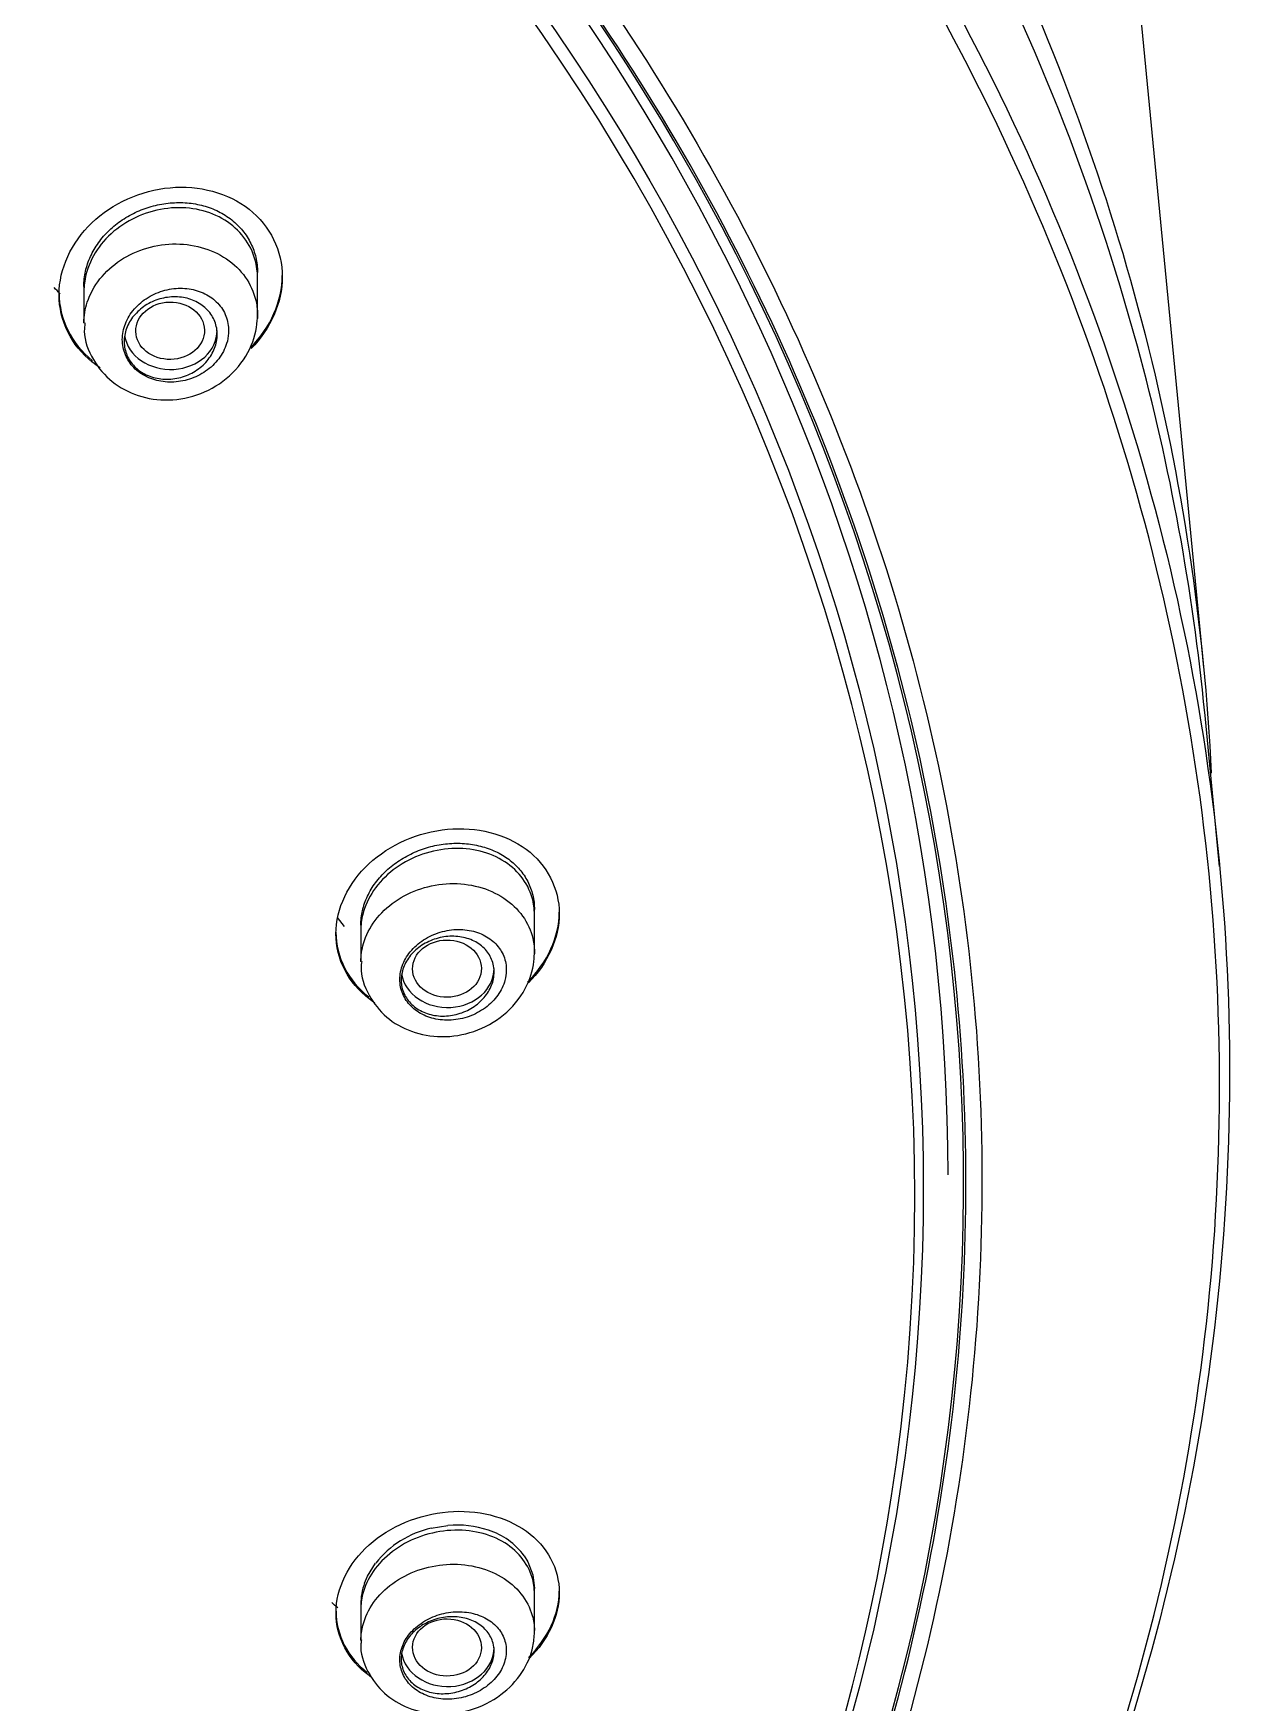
# Model space of a CAD drawing. Header units: millimetres. Extents: x -60 to 7633, y -2614 to 2146.
# Drawn here: x 3046.94 to 3066.31, y 1017.37 to 1044.3 of the extents above; entities that cross this region are included whole.
import ezdxf

# ---------------------------------------------------------------- set-up
doc = ezdxf.new("R2010")
doc.units = ezdxf.units.MM
doc.layers.get('0').update_dxf_attribs({"color": 250})

msp = doc.modelspace()

# ---------------------------------------------------------------- linework, layer by layer
at = {"linetype": 'Continuous'}
for p, q in [((3065.817, 1034.069), (3064.284, 1049.942)), ((3050.555, 1039.754), (3050.555, 1040.462)), ((3047.755, 1040.219), (3047.755, 1039.623)), ((3066.072, 1030.857), (3065.831, 1033.351)), ((3055.021, 1029.472), (3055.021, 1030.171)), ((3051.84, 1030.034), (3051.953, 1029.893)), ((3052.221, 1029.914), (3052.221, 1029.324)), ((3053.355, 1020.187), (3053.626, 1020.232)), ((3052.33, 1019.415), (3052.46, 1019.625)), ((3054.854, 1019.741), (3054.914, 1019.644)), ((3054.914, 1019.644), (3054.994, 1019.437)), ((3052.283, 1019.303), (3052.33, 1019.415)), ((3054.994, 1019.437), (3055.022, 1019.213)), ((3055.022, 1018.52), (3055.022, 1019.218)), ((3052.222, 1018.962), (3052.222, 1018.372))]:
    msp.add_line(p, q, dxfattribs=at)
for centre, radius, start, end in [((3053.716, 1018.62), 1.608, 102.9614, 141.3126), ((3053.772, 1018.638), 1.6, 71.4097, 95.2311), ((3053.929, 1019.063), 1.148, 36.2021, 72.0629), ((3053.195, 1018.965), 0.974, 159.6467, 180.1714)]:
    msp.add_arc(centre, radius, start, end, dxfattribs=at)
for centre, major_axis, start_param, end_param in [((3016.592, 1025.749), (-45.35, 0), 3.571695, 5.880205), ((3016.592, 1025.541), (-44.564, 0), 3.011959, 4.839189), ((3016.592, 1025.886), (-45.1, 0), 3.141593, 4.596825), ((3016.592, 1025.749), (-45.35, 0), 1.980202, 3.571695), ((3049.155, 1039.505), (-0.75, 0), 0.137927, 3.141593), ((3053.621, 1029.214), (-0.75, 0), 0.140315, 3.141593), ((3016.592, 1025.541), (-44.564, 0), 0.079176, 3.011959), ((3053.621, 1018.262), (-0.75, 0), 0.140319, 3.141593)]:
    msp.add_ellipse(centre, major_axis=major_axis, ratio=0.838671, start_param=start_param, end_param=end_param, dxfattribs=at)
for centre, major_axis, ratio in [((3016.592, 1025.663), (44.7, 0), 0.838671), ((3049.146, 1039.5), (-0.554, -0.012), 0.834677), ((3053.611, 1029.212), (-0.555, -0.005), 0.831436), ((3053.611, 1018.263), (-0.555, 0.005), 0.831436)]:
    msp.add_ellipse(centre, major_axis=major_axis, ratio=ratio, dxfattribs=at)
for points, knots in [([(3065.832, 1033.336), (3065.639, 1035.32), (3065.276, 1037.303), (3064.037, 1041.845), (3063.046, 1044.349), (3060.497, 1049.18), (3058.919, 1051.528), (3055.31, 1055.87), (3053.277, 1057.882), (3048.739, 1061.576), (3046.231, 1063.254), (3040.961, 1066.14), (3038.174, 1067.371), (3029.332, 1070.39), (3022.973, 1071.438), (3016.592, 1071.439)], [0, 0, 0, 0, 0.096956, 0.096956, 0.225963, 0.225963, 0.354969, 0.354969, 0.483975, 0.483975, 0.612981, 0.612981, 0.741988, 0.741988, 1, 1, 1, 1]), ([(3058.813, 1005.68), (3058.864, 1005.751), (3058.915, 1005.822), (3060.6, 1008.164), (3061.989, 1010.596), (3064.149, 1015.564), (3064.943, 1018.121), (3065.949, 1023.386), (3066.152, 1026.074), (3065.93, 1031.416), (3065.514, 1034.046), (3064.092, 1039.223), (3063.074, 1041.779), (3060.499, 1046.623), (3058.929, 1048.947), (3055.276, 1053.318), (3053.228, 1055.327), (3048.694, 1058.997), (3046.178, 1060.674), (3040.87, 1063.563), (3038.079, 1064.784), (3032.218, 1066.772), (3029.133, 1067.536), (3022.932, 1068.547), (3019.786, 1068.807), (3016.592, 1068.809)], [0, 0, 0, 0, 0.002831, 0.002831, 0.093483, 0.093483, 0.184134, 0.184134, 0.274786, 0.274786, 0.365438, 0.365438, 0.45609, 0.45609, 0.546741, 0.546741, 0.637393, 0.637393, 0.728045, 0.728045, 0.818697, 0.818697, 0.909348, 0.909348, 1, 1, 1, 1]), ([(3033.944, 1066.532), (3034.37, 1066.399), (3034.794, 1066.261), (3038.155, 1065.12), (3040.956, 1063.894), (3046.282, 1060.994), (3048.806, 1059.311), (3053.355, 1055.627), (3055.41, 1053.61), (3059.075, 1049.222), (3060.649, 1046.89), (3063.232, 1042.028), (3064.252, 1039.463), (3065.677, 1034.267), (3066.093, 1031.628), (3066.313, 1026.266), (3066.108, 1023.569), (3065.095, 1018.286), (3064.297, 1015.72), (3062.126, 1010.735), (3060.73, 1008.295), (3058.25, 1004.851), (3057.348, 1003.725), (3056.382, 1002.639)], [0, 0, 0, 0, 0.014806, 0.014806, 0.118386, 0.118386, 0.221967, 0.221967, 0.325547, 0.325547, 0.429127, 0.429127, 0.532707, 0.532707, 0.636287, 0.636287, 0.739867, 0.739867, 0.843448, 0.843448, 0.947028, 0.947028, 1, 1, 1, 1]), ([(3016.592, 1064.053), (3017.962, 1064.053), (3019.356, 1064.001), (3022.091, 1063.793), (3023.449, 1063.638), (3027.494, 1063.018), (3030.176, 1062.393), (3035.329, 1060.757), (3037.794, 1059.753), (3042.504, 1057.374), (3044.754, 1055.988), (3048.862, 1052.947), (3050.742, 1051.281), (3054.15, 1047.655), (3055.669, 1045.696), (3058.227, 1041.639), (3059.286, 1039.522), (3060.951, 1035.106), (3061.541, 1032.836), (3062.224, 1028.285), (3062.322, 1025.988), (3062.015, 1021.347), (3061.612, 1019.067), (3060.332, 1014.608), (3059.448, 1012.414), (3057.207, 1008.174), (3055.874, 1006.167), (3052.796, 1002.374), (3051.032, 1000.571), (3047.162, 997.28), (3045.073, 995.799), (3040.591, 993.159), (3038.18, 991.994), (3033.146, 990.053), (3030.526, 989.275), (3027.838, 988.702)], [0, 0, 0, 0, 0.03125, 0.03125, 0.0625, 0.0625, 0.125, 0.125, 0.1875, 0.1875, 0.25, 0.25, 0.3125, 0.3125, 0.375, 0.375, 0.4375, 0.4375, 0.5, 0.5, 0.5625, 0.5625, 0.625, 0.625, 0.6875, 0.6875, 0.75, 0.75, 0.8125, 0.8125, 0.875, 0.875, 0.9375, 0.9375, 1, 1, 1, 1]), ([(3027.775, 988.873), (3030.448, 989.443), (3033.03, 990.209), (3038.014, 992.127), (3040.419, 993.285), (3044.88, 995.908), (3046.959, 997.38), (3050.812, 1000.651), (3052.569, 1002.442), (3055.634, 1006.214), (3056.961, 1008.209), (3059.194, 1012.425), (3060.075, 1014.608), (3061.352, 1019.042), (3061.754, 1021.309), (3062.063, 1025.926), (3061.967, 1028.211), (3061.291, 1032.738), (3060.704, 1034.996), (3059.051, 1039.39), (3057.999, 1041.496), (3055.456, 1045.533), (3053.947, 1047.481), (3050.558, 1051.089), (3048.688, 1052.747), (3044.604, 1055.773), (3042.365, 1057.152), (3037.681, 1059.519), (3035.23, 1060.518), (3030.104, 1062.146), (3027.436, 1062.768), (3022.071, 1063.59), (3019.351, 1063.799), (3016.592, 1063.798)], [0, 0, 0, 0, 0.0625, 0.0625, 0.125, 0.125, 0.1875, 0.1875, 0.25, 0.25, 0.3125, 0.3125, 0.375, 0.375, 0.4375, 0.4375, 0.5, 0.5, 0.5625, 0.5625, 0.625, 0.625, 0.6875, 0.6875, 0.75, 0.75, 0.8125, 0.8125, 0.875, 0.875, 0.9375, 0.9375, 1, 1, 1, 1]), ([(3047.355, 1040.081), (3047.355, 1040.501), (3047.552, 1040.923), (3048.213, 1041.556), (3048.678, 1041.765), (3049.612, 1041.85), (3050.082, 1041.726), (3050.759, 1041.191), (3050.955, 1040.788), (3050.955, 1039.956), (3050.769, 1039.532), (3050.453, 1039.214)], [0, 0, 0, 0, 0.200849, 0.200849, 0.401697, 0.401697, 0.602546, 0.602546, 0.803394, 0.803394, 1, 1, 1, 1]), ([(3050.555, 1040.355), (3050.555, 1040.451), (3050.543, 1040.547), (3050.518, 1040.638), (3050.482, 1040.77), (3050.42, 1040.896), (3050.336, 1041.005), (3050.254, 1041.114), (3050.148, 1041.209), (3050.028, 1041.284), (3049.907, 1041.358), (3049.769, 1041.414), (3049.625, 1041.447), (3049.479, 1041.481), (3049.322, 1041.492), (3049.168, 1041.48), (3049.011, 1041.468), (3048.852, 1041.432), (3048.703, 1041.375), (3048.553, 1041.318), (3048.41, 1041.238), (3048.286, 1041.141), (3048.161, 1041.045), (3048.052, 1040.929), (3047.968, 1040.803), (3047.884, 1040.679), (3047.822, 1040.541), (3047.788, 1040.402), (3047.766, 1040.314), (3047.755, 1040.224), (3047.755, 1040.135)], [0, 0, 0, 0, 0.073492, 0.073492, 0.073492, 0.179577, 0.179577, 0.179577, 0.284454, 0.284454, 0.284454, 0.389444, 0.389444, 0.389444, 0.495762, 0.495762, 0.495762, 0.603845, 0.603845, 0.603845, 0.713207, 0.713207, 0.713207, 0.822826, 0.822826, 0.822826, 0.931732, 0.931732, 0.931732, 1, 1, 1, 1]), ([(3047.816, 1040.58), (3047.829, 1040.62), (3047.845, 1040.659), (3047.897, 1040.775), (3047.94, 1040.849), (3048.042, 1040.99), (3048.101, 1041.058), (3048.229, 1041.181), (3048.299, 1041.238), (3048.413, 1041.314), (3048.453, 1041.338), (3048.533, 1041.383), (3048.574, 1041.403), (3048.699, 1041.459), (3048.786, 1041.49), (3048.966, 1041.537), (3049.056, 1041.553), (3049.238, 1041.569), (3049.33, 1041.57), (3049.51, 1041.555), (3049.597, 1041.539), (3049.767, 1041.493), (3049.849, 1041.462), (3050.002, 1041.386), (3050.073, 1041.341), (3050.205, 1041.236), (3050.264, 1041.178), (3050.341, 1041.083), (3050.365, 1041.05), (3050.409, 1040.982), (3050.429, 1040.946), (3050.483, 1040.837), (3050.51, 1040.761), (3050.546, 1040.604), (3050.555, 1040.522), (3050.555, 1040.44), (3050.555, 1040.44), (3050.555, 1040.439)], [0, 0, 0, 0, 0.034475, 0.034475, 0.103425, 0.103425, 0.172375, 0.172375, 0.241325, 0.241325, 0.2758, 0.2758, 0.310275, 0.310275, 0.379225, 0.379225, 0.448175, 0.448175, 0.517125, 0.517125, 0.586074, 0.586074, 0.655024, 0.655024, 0.723974, 0.723974, 0.792924, 0.792924, 0.827399, 0.827399, 0.861874, 0.861874, 0.930824, 0.930824, 0.999774, 0.999774, 1, 1, 1, 1]), ([(3047.755, 1039.627), (3047.756, 1039.739), (3047.774, 1039.852), (3047.81, 1039.961), (3047.854, 1040.093), (3047.924, 1040.221), (3048.014, 1040.335), (3048.105, 1040.45), (3048.219, 1040.553), (3048.347, 1040.638), (3048.475, 1040.722), (3048.621, 1040.789), (3048.772, 1040.834), (3048.924, 1040.878), (3049.085, 1040.901), (3049.242, 1040.9), (3049.399, 1040.899), (3049.557, 1040.875), (3049.702, 1040.829), (3049.847, 1040.783), (3049.983, 1040.714), (3050.099, 1040.628), (3050.214, 1040.542), (3050.313, 1040.437), (3050.387, 1040.321), (3050.461, 1040.206), (3050.513, 1040.077), (3050.537, 1039.945), (3050.553, 1039.863), (3050.558, 1039.779), (3050.553, 1039.696)], [0, 0, 0, 0, 0.087282, 0.087282, 0.087282, 0.192955, 0.192955, 0.192955, 0.299086, 0.299086, 0.299086, 0.40563, 0.40563, 0.40563, 0.512354, 0.512354, 0.512354, 0.618914, 0.618914, 0.618914, 0.724997, 0.724997, 0.724997, 0.830504, 0.830504, 0.830504, 0.935631, 0.935631, 0.935631, 1, 1, 1, 1]), ([(3047.755, 1040.216), (3047.755, 1040.217), (3047.755, 1040.217), (3047.755, 1040.218), (3047.755, 1040.299), (3047.764, 1040.38), (3047.791, 1040.501), (3047.802, 1040.54), (3047.816, 1040.58)], [0, 0, 0, 0, 0.004344, 0.004344, 0.004344, 0.668115, 0.668115, 1, 1, 1, 1]), ([(3047.355, 1040.109), (3047.355, 1039.689), (3047.553, 1039.291), (3047.89, 1039.021), (3047.892, 1039.019), (3047.894, 1039.018)], [0, 0, 0, 0, 0.995175, 0.995175, 1, 1, 1, 1]), ([(3048.019, 1038.901), (3047.974, 1038.93), (3047.931, 1038.961), (3047.553, 1039.263), (3047.355, 1039.662), (3047.355, 1040.081)], [0, 0, 0, 0, 0.1091539, 0.1091539, 1, 1, 1, 1]), ([(3050.088, 1039.462), (3050.093, 1039.545), (3050.082, 1039.629), (3050.056, 1039.707), (3050.03, 1039.785), (3049.988, 1039.858), (3049.934, 1039.922), (3049.88, 1039.985), (3049.812, 1040.039), (3049.737, 1040.081), (3049.661, 1040.123), (3049.575, 1040.153), (3049.486, 1040.17), (3049.396, 1040.187), (3049.3, 1040.19), (3049.206, 1040.179), (3049.109, 1040.168), (3049.013, 1040.143), (3048.923, 1040.105), (3048.832, 1040.066), (3048.746, 1040.014), (3048.672, 1039.952), (3048.598, 1039.89), (3048.534, 1039.816), (3048.485, 1039.737), (3048.438, 1039.658), (3048.404, 1039.572), (3048.387, 1039.486), (3048.371, 1039.401), (3048.371, 1039.314), (3048.388, 1039.231), (3048.404, 1039.15), (3048.437, 1039.072), (3048.483, 1039.002), (3048.529, 1038.933), (3048.589, 1038.872), (3048.659, 1038.822), (3048.729, 1038.772), (3048.811, 1038.733), (3048.897, 1038.708), (3048.984, 1038.682), (3049.078, 1038.67), (3049.172, 1038.671), (3049.267, 1038.673), (3049.365, 1038.689), (3049.456, 1038.719), (3049.55, 1038.748), (3049.64, 1038.793), (3049.719, 1038.848), (3049.8, 1038.903), (3049.872, 1038.971), (3049.929, 1039.047), (3049.986, 1039.122), (3050.03, 1039.206), (3050.057, 1039.292), (3050.074, 1039.348), (3050.085, 1039.405), (3050.088, 1039.462)], [0, 0, 0, 0, 0.052304, 0.052304, 0.052304, 0.104642, 0.104642, 0.104642, 0.156548, 0.156548, 0.156548, 0.208653, 0.208653, 0.208653, 0.261696, 0.261696, 0.261696, 0.315953, 0.315953, 0.315953, 0.371136, 0.371136, 0.371136, 0.426549, 0.426549, 0.426549, 0.481435, 0.481435, 0.481435, 0.535335, 0.535335, 0.535335, 0.588237, 0.588237, 0.588237, 0.640514, 0.640514, 0.640514, 0.692737, 0.692737, 0.692737, 0.745476, 0.745476, 0.745476, 0.799131, 0.799131, 0.799131, 0.853785, 0.853785, 0.853785, 0.909117, 0.909117, 0.909117, 0.964445, 0.964445, 0.964445, 1, 1, 1, 1]), ([(3049.905, 1039.441), (3049.905, 1039.366), (3049.891, 1039.289), (3049.863, 1039.217), (3049.835, 1039.145), (3049.793, 1039.075), (3049.741, 1039.013), (3049.688, 1038.951), (3049.624, 1038.895), (3049.552, 1038.85), (3049.48, 1038.805), (3049.399, 1038.77), (3049.316, 1038.748), (3049.233, 1038.725), (3049.145, 1038.715), (3049.061, 1038.719), (3048.977, 1038.722), (3048.893, 1038.738), (3048.817, 1038.767), (3048.742, 1038.795), (3048.673, 1038.835), (3048.614, 1038.884), (3048.556, 1038.933), (3048.508, 1038.992), (3048.473, 1039.056), (3048.439, 1039.12), (3048.417, 1039.191), (3048.409, 1039.263), (3048.401, 1039.335), (3048.407, 1039.411), (3048.426, 1039.483), (3048.446, 1039.556), (3048.479, 1039.627), (3048.524, 1039.692), (3048.57, 1039.758), (3048.628, 1039.818), (3048.694, 1039.869), (3048.76, 1039.92), (3048.837, 1039.962), (3048.917, 1039.992), (3048.998, 1040.022), (3049.084, 1040.04), (3049.17, 1040.045), (3049.255, 1040.051), (3049.341, 1040.043), (3049.421, 1040.023), (3049.499, 1040.003), (3049.575, 1039.97), (3049.639, 1039.926), (3049.703, 1039.884), (3049.759, 1039.83), (3049.801, 1039.77), (3049.843, 1039.71), (3049.874, 1039.642), (3049.89, 1039.571), (3049.9, 1039.529), (3049.905, 1039.485), (3049.905, 1039.441)], [0, 0, 0, 0, 0.053768, 0.053768, 0.053768, 0.107499, 0.107499, 0.107499, 0.161761, 0.161761, 0.161761, 0.216464, 0.216464, 0.216464, 0.271143, 0.271143, 0.271143, 0.325385, 0.325385, 0.325385, 0.378996, 0.378996, 0.378996, 0.432048, 0.432048, 0.432048, 0.48482, 0.48482, 0.48482, 0.537678, 0.537678, 0.537678, 0.590955, 0.590955, 0.590955, 0.64484, 0.64484, 0.64484, 0.699298, 0.699298, 0.699298, 0.754044, 0.754044, 0.754044, 0.808619, 0.808619, 0.808619, 0.862592, 0.862592, 0.862592, 0.915801, 0.915801, 0.915801, 0.96847, 0.96847, 0.96847, 1, 1, 1, 1]), ([(3047.773, 1039.627), (3047.767, 1039.578), (3047.745, 1039.384), (3047.887, 1039.021), (3048.192, 1038.658), (3048.625, 1038.427), (3049.13, 1038.354), (3049.657, 1038.46), (3050.13, 1038.751), (3050.45, 1039.172), (3050.556, 1039.565), (3050.555, 1039.758), (3050.554, 1039.813)], [0, 0, 0, 0, 0.031984, 0.14662, 0.256978, 0.367504, 0.482292, 0.602288, 0.72672, 0.853824, 0.964507, 1, 1, 1, 1]), ([(3051.821, 1029.773), (3051.821, 1030.182), (3052.02, 1030.594), (3052.685, 1031.213), (3053.153, 1031.417), (3054.086, 1031.503), (3054.551, 1031.389), (3055.226, 1030.886), (3055.421, 1030.504), (3055.422, 1029.705), (3055.236, 1029.293), (3054.923, 1028.981)], [0, 0, 0, 0, 0.201181, 0.201181, 0.402363, 0.402363, 0.603544, 0.603544, 0.804725, 0.804725, 1, 1, 1, 1]), ([(3055.021, 1030.081), (3055.021, 1030.174), (3055.009, 1030.266), (3054.984, 1030.354), (3054.949, 1030.478), (3054.887, 1030.597), (3054.805, 1030.7), (3054.723, 1030.803), (3054.618, 1030.893), (3054.498, 1030.964), (3054.377, 1031.035), (3054.238, 1031.088), (3054.093, 1031.118), (3053.945, 1031.15), (3053.786, 1031.159), (3053.63, 1031.145), (3053.471, 1031.131), (3053.31, 1031.094), (3053.16, 1031.036), (3053.01, 1030.979), (3052.867, 1030.899), (3052.743, 1030.803), (3052.62, 1030.708), (3052.512, 1030.594), (3052.428, 1030.472), (3052.346, 1030.351), (3052.286, 1030.218), (3052.253, 1030.083), (3052.232, 1030), (3052.221, 1029.914), (3052.221, 1029.831)], [0, 0, 0, 0, 0.073501, 0.073501, 0.073501, 0.178368, 0.178368, 0.178368, 0.283409, 0.283409, 0.283409, 0.389816, 0.389816, 0.389816, 0.497986, 0.497986, 0.497986, 0.607397, 0.607397, 0.607397, 0.717018, 0.717018, 0.717018, 0.825894, 0.825894, 0.825894, 0.933536, 0.933536, 0.933536, 1, 1, 1, 1]), ([(3052.263, 1030.207), (3052.269, 1030.226), (3052.275, 1030.246), (3052.296, 1030.305), (3052.312, 1030.343), (3052.365, 1030.456), (3052.408, 1030.529), (3052.51, 1030.667), (3052.57, 1030.733), (3052.699, 1030.853), (3052.77, 1030.909), (3052.923, 1031.008), (3053.004, 1031.052), (3053.129, 1031.107), (3053.172, 1031.124), (3053.259, 1031.154), (3053.304, 1031.168), (3053.438, 1031.203), (3053.529, 1031.219), (3053.71, 1031.235), (3053.802, 1031.236), (3053.981, 1031.223), (3054.067, 1031.209), (3054.236, 1031.166), (3054.318, 1031.137), (3054.47, 1031.066), (3054.541, 1031.024), (3054.672, 1030.926), (3054.731, 1030.871), (3054.808, 1030.781), (3054.831, 1030.75), (3054.875, 1030.685), (3054.895, 1030.651), (3054.949, 1030.547), (3054.976, 1030.475), (3055.012, 1030.324), (3055.021, 1030.245), (3055.021, 1030.165), (3055.021, 1030.165), (3055.021, 1030.165)], [0, 0, 0, 0, 0.017294, 0.017294, 0.051173, 0.051173, 0.118932, 0.118932, 0.18669, 0.18669, 0.254449, 0.254449, 0.322207, 0.322207, 0.356087, 0.356087, 0.389966, 0.389966, 0.457725, 0.457725, 0.525483, 0.525483, 0.593242, 0.593242, 0.661, 0.661, 0.728759, 0.728759, 0.796517, 0.796517, 0.830397, 0.830397, 0.864276, 0.864276, 0.932035, 0.932035, 0.999793, 0.999793, 1, 1, 1, 1]), ([(3052.222, 1029.326), (3052.222, 1029.423), (3052.236, 1029.522), (3052.265, 1029.617), (3052.303, 1029.747), (3052.368, 1029.875), (3052.454, 1029.989), (3052.54, 1030.104), (3052.65, 1030.209), (3052.774, 1030.295), (3052.899, 1030.382), (3053.042, 1030.453), (3053.191, 1030.501), (3053.34, 1030.55), (3053.5, 1030.578), (3053.657, 1030.583), (3053.815, 1030.588), (3053.973, 1030.57), (3054.121, 1030.531), (3054.268, 1030.491), (3054.407, 1030.429), (3054.527, 1030.349), (3054.647, 1030.27), (3054.751, 1030.171), (3054.83, 1030.06), (3054.909, 1029.95), (3054.966, 1029.825), (3054.996, 1029.697), (3055.014, 1029.617), (3055.023, 1029.535), (3055.021, 1029.452)], [0, 0, 0, 0, 0.077817, 0.077817, 0.077817, 0.184149, 0.184149, 0.184149, 0.29079, 0.29079, 0.29079, 0.397886, 0.397886, 0.397886, 0.505416, 0.505416, 0.505416, 0.61317, 0.61317, 0.61317, 0.720808, 0.720808, 0.720808, 0.827998, 0.827998, 0.827998, 0.934605, 0.934605, 0.934605, 1, 1, 1, 1]), ([(3052.221, 1029.912), (3052.221, 1029.913), (3052.221, 1029.913), (3052.221, 1029.913), (3052.221, 1029.992), (3052.231, 1030.071), (3052.253, 1030.168), (3052.258, 1030.187), (3052.263, 1030.207)], [0, 0, 0, 0, 0.0025811, 0.0025811, 0.0025811, 0.8038667, 0.8038667, 1, 1, 1, 1]), ([(3054.568, 1029.179), (3054.569, 1029.259), (3054.555, 1029.339), (3054.526, 1029.412), (3054.497, 1029.485), (3054.453, 1029.553), (3054.397, 1029.611), (3054.341, 1029.67), (3054.271, 1029.72), (3054.194, 1029.757), (3054.116, 1029.795), (3054.027, 1029.822), (3053.936, 1029.835), (3053.843, 1029.848), (3053.744, 1029.847), (3053.648, 1029.832), (3053.55, 1029.818), (3053.453, 1029.788), (3053.363, 1029.747), (3053.273, 1029.706), (3053.189, 1029.651), (3053.117, 1029.587), (3053.047, 1029.524), (3052.986, 1029.45), (3052.942, 1029.372), (3052.899, 1029.296), (3052.87, 1029.213), (3052.857, 1029.13), (3052.845, 1029.049), (3052.849, 1028.966), (3052.869, 1028.889), (3052.889, 1028.812), (3052.924, 1028.739), (3052.973, 1028.674), (3053.021, 1028.61), (3053.084, 1028.553), (3053.155, 1028.507), (3053.228, 1028.462), (3053.311, 1028.427), (3053.399, 1028.406), (3053.489, 1028.384), (3053.585, 1028.376), (3053.68, 1028.382), (3053.777, 1028.388), (3053.876, 1028.408), (3053.969, 1028.441), (3054.062, 1028.475), (3054.152, 1028.523), (3054.23, 1028.581), (3054.308, 1028.638), (3054.377, 1028.708), (3054.43, 1028.783), (3054.483, 1028.858), (3054.523, 1028.94), (3054.545, 1029.023), (3054.559, 1029.075), (3054.566, 1029.127), (3054.568, 1029.179)], [0, 0, 0, 0, 0.051965, 0.051965, 0.051965, 0.103916, 0.103916, 0.103916, 0.156118, 0.156118, 0.156118, 0.209331, 0.209331, 0.209331, 0.26375, 0.26375, 0.26375, 0.319014, 0.319014, 0.319014, 0.374393, 0.374393, 0.374393, 0.429154, 0.429154, 0.429154, 0.482899, 0.482899, 0.482899, 0.535679, 0.535679, 0.535679, 0.58791, 0.58791, 0.58791, 0.640173, 0.640173, 0.640173, 0.693025, 0.693025, 0.693025, 0.746826, 0.746826, 0.746826, 0.801606, 0.801606, 0.801606, 0.856985, 0.856985, 0.856985, 0.912244, 0.912244, 0.912244, 0.966619, 0.966619, 0.966619, 1, 1, 1, 1]), ([(3052.45, 1028.657), (3052.418, 1028.678), (3052.386, 1028.701), (3052.02, 1028.98), (3051.821, 1029.365), (3051.821, 1029.773)], [0, 0, 0, 0, 0.08301, 0.08301, 1, 1, 1, 1]), ([(3054.371, 1029.158), (3054.371, 1029.086), (3054.357, 1029.013), (3054.33, 1028.943), (3054.303, 1028.874), (3054.261, 1028.806), (3054.21, 1028.746), (3054.158, 1028.685), (3054.095, 1028.63), (3054.025, 1028.586), (3053.954, 1028.541), (3053.874, 1028.505), (3053.792, 1028.482), (3053.709, 1028.458), (3053.622, 1028.446), (3053.537, 1028.447), (3053.453, 1028.448), (3053.369, 1028.462), (3053.292, 1028.487), (3053.216, 1028.513), (3053.145, 1028.551), (3053.086, 1028.598), (3053.027, 1028.644), (3052.977, 1028.701), (3052.942, 1028.763), (3052.906, 1028.825), (3052.884, 1028.893), (3052.875, 1028.964), (3052.867, 1029.033), (3052.873, 1029.107), (3052.892, 1029.177), (3052.911, 1029.247), (3052.944, 1029.317), (3052.988, 1029.38), (3053.033, 1029.444), (3053.09, 1029.503), (3053.155, 1029.552), (3053.221, 1029.602), (3053.297, 1029.644), (3053.376, 1029.674), (3053.456, 1029.705), (3053.541, 1029.724), (3053.626, 1029.731), (3053.711, 1029.738), (3053.797, 1029.733), (3053.877, 1029.715), (3053.957, 1029.698), (3054.033, 1029.668), (3054.099, 1029.627), (3054.164, 1029.587), (3054.221, 1029.536), (3054.265, 1029.478), (3054.308, 1029.42), (3054.339, 1029.355), (3054.356, 1029.286), (3054.366, 1029.245), (3054.371, 1029.201), (3054.371, 1029.158)], [0, 0, 0, 0, 0.053044, 0.053044, 0.053044, 0.106057, 0.106057, 0.106057, 0.159551, 0.159551, 0.159551, 0.213777, 0.213777, 0.213777, 0.268466, 0.268466, 0.268466, 0.323161, 0.323161, 0.323161, 0.377438, 0.377438, 0.377438, 0.431087, 0.431087, 0.431087, 0.484168, 0.484168, 0.484168, 0.536947, 0.536947, 0.536947, 0.58979, 0.58979, 0.58979, 0.643035, 0.643035, 0.643035, 0.696882, 0.696882, 0.696882, 0.751313, 0.751313, 0.751313, 0.806054, 0.806054, 0.806054, 0.860653, 0.860653, 0.860653, 0.914671, 0.914671, 0.914671, 0.967924, 0.967924, 0.967924, 1, 1, 1, 1]), ([(3052.235, 1029.327), (3052.23, 1029.294), (3052.205, 1029.118), (3052.333, 1028.772), (3052.618, 1028.411), (3053.035, 1028.173), (3053.53, 1028.086), (3054.06, 1028.172), (3054.548, 1028.443), (3054.888, 1028.849), (3055.015, 1029.24), (3055.02, 1029.436), (3055.021, 1029.497)], [0, 0, 0, 0, 0.02182, 0.136444, 0.245908, 0.355698, 0.470864, 0.592418, 0.718928, 0.848552, 0.959337, 1, 1, 1, 1]), ([(3051.822, 1018.822), (3051.822, 1019.217), (3052.02, 1019.618), (3052.69, 1020.218), (3053.16, 1020.413), (3054.095, 1020.491), (3054.557, 1020.379), (3055.228, 1019.896), (3055.421, 1019.534), (3055.422, 1018.777), (3055.242, 1018.388), (3054.937, 1018.087)], [0, 0, 0, 0, 0.201909, 0.201909, 0.403818, 0.403818, 0.605727, 0.605727, 0.807636, 0.807636, 1, 1, 1, 1]), ([(3055.021, 1019.129), (3055.021, 1019.218), (3055.009, 1019.306), (3054.984, 1019.39), (3054.949, 1019.509), (3054.888, 1019.622), (3054.806, 1019.721), (3054.723, 1019.821), (3054.617, 1019.908), (3054.497, 1019.976), (3054.374, 1020.045), (3054.233, 1020.096), (3054.085, 1020.125), (3053.935, 1020.154), (3053.774, 1020.162), (3053.616, 1020.148), (3053.457, 1020.133), (3053.295, 1020.096), (3053.145, 1020.039), (3052.996, 1019.982), (3052.854, 1019.904), (3052.732, 1019.811), (3052.61, 1019.718), (3052.504, 1019.609), (3052.423, 1019.491), (3052.342, 1019.374), (3052.283, 1019.246), (3052.251, 1019.118), (3052.232, 1019.039), (3052.222, 1018.958), (3052.222, 1018.879)], [0, 0, 0, 0, 0.073394, 0.073394, 0.073394, 0.178487, 0.178487, 0.178487, 0.284991, 0.284991, 0.284991, 0.393251, 0.393251, 0.393251, 0.502706, 0.502706, 0.502706, 0.612315, 0.612315, 0.612315, 0.72114, 0.72114, 0.72114, 0.828721, 0.828721, 0.828721, 0.935127, 0.935127, 0.935127, 1, 1, 1, 1]), ([(3052.222, 1018.385), (3052.223, 1018.464), (3052.234, 1018.543), (3052.254, 1018.619), (3052.287, 1018.748), (3052.347, 1018.874), (3052.428, 1018.989), (3052.51, 1019.103), (3052.615, 1019.208), (3052.736, 1019.296), (3052.857, 1019.384), (3052.996, 1019.457), (3053.143, 1019.509), (3053.29, 1019.561), (3053.449, 1019.593), (3053.605, 1019.603), (3053.762, 1019.612), (3053.922, 1019.6), (3054.07, 1019.566), (3054.219, 1019.532), (3054.362, 1019.476), (3054.486, 1019.402), (3054.61, 1019.329), (3054.719, 1019.235), (3054.803, 1019.13), (3054.887, 1019.025), (3054.95, 1018.905), (3054.985, 1018.78), (3055.008, 1018.701), (3055.02, 1018.62), (3055.021, 1018.539)], [0, 0, 0, 0, 0.064647, 0.064647, 0.064647, 0.172379, 0.172379, 0.172379, 0.28013, 0.28013, 0.28013, 0.388163, 0.388163, 0.388163, 0.496645, 0.496645, 0.496645, 0.605581, 0.605581, 0.605581, 0.714786, 0.714786, 0.714786, 0.823925, 0.823925, 0.823925, 0.932651, 0.932651, 0.932651, 1, 1, 1, 1]), ([(3052.379, 1017.791), (3052.37, 1017.798), (3052.362, 1017.804), (3052.02, 1018.055), (3051.822, 1018.426), (3051.822, 1018.822)], [0, 0, 0, 0, 0.024569, 0.024569, 1, 1, 1, 1]), ([(3054.568, 1018.223), (3054.566, 1018.3), (3054.548, 1018.377), (3054.515, 1018.446), (3054.483, 1018.516), (3054.435, 1018.58), (3054.375, 1018.635), (3054.315, 1018.69), (3054.242, 1018.736), (3054.161, 1018.769), (3054.079, 1018.804), (3053.987, 1018.826), (3053.892, 1018.835), (3053.796, 1018.844), (3053.696, 1018.839), (3053.598, 1018.821), (3053.501, 1018.802), (3053.404, 1018.77), (3053.317, 1018.726), (3053.23, 1018.682), (3053.149, 1018.626), (3053.082, 1018.562), (3053.017, 1018.499), (3052.962, 1018.427), (3052.923, 1018.352), (3052.885, 1018.277), (3052.861, 1018.198), (3052.853, 1018.12), (3052.846, 1018.042), (3052.854, 1017.964), (3052.878, 1017.891), (3052.901, 1017.818), (3052.94, 1017.749), (3052.992, 1017.689), (3053.044, 1017.628), (3053.11, 1017.575), (3053.185, 1017.534), (3053.261, 1017.492), (3053.348, 1017.462), (3053.439, 1017.445), (3053.531, 1017.428), (3053.63, 1017.424), (3053.728, 1017.434), (3053.826, 1017.445), (3053.925, 1017.469), (3054.017, 1017.506), (3054.108, 1017.543), (3054.195, 1017.593), (3054.27, 1017.653), (3054.344, 1017.711), (3054.407, 1017.78), (3054.456, 1017.854), (3054.503, 1017.926), (3054.536, 1018.004), (3054.554, 1018.083), (3054.564, 1018.129), (3054.569, 1018.176), (3054.568, 1018.223)], [0, 0, 0, 0, 0.052682, 0.052682, 0.052682, 0.105311, 0.105311, 0.105311, 0.158735, 0.158735, 0.158735, 0.213343, 0.213343, 0.213343, 0.268684, 0.268684, 0.268684, 0.323998, 0.323998, 0.323998, 0.378595, 0.378595, 0.378595, 0.432151, 0.432151, 0.432151, 0.484795, 0.484795, 0.484795, 0.536985, 0.536985, 0.536985, 0.589314, 0.589314, 0.589314, 0.642314, 0.642314, 0.642314, 0.696296, 0.696296, 0.696296, 0.751219, 0.751219, 0.751219, 0.806634, 0.806634, 0.806634, 0.861785, 0.861785, 0.861785, 0.915946, 0.915946, 0.915946, 0.968844, 0.968844, 0.968844, 1, 1, 1, 1]), ([(3054.371, 1018.206), (3054.371, 1018.138), (3054.357, 1018.067), (3054.33, 1018.001), (3054.303, 1017.934), (3054.263, 1017.869), (3054.212, 1017.81), (3054.16, 1017.752), (3054.098, 1017.699), (3054.028, 1017.656), (3053.958, 1017.613), (3053.88, 1017.578), (3053.799, 1017.554), (3053.717, 1017.531), (3053.631, 1017.518), (3053.547, 1017.518), (3053.462, 1017.517), (3053.378, 1017.529), (3053.301, 1017.553), (3053.224, 1017.576), (3053.153, 1017.612), (3053.092, 1017.656), (3053.032, 1017.7), (3052.982, 1017.755), (3052.945, 1017.815), (3052.909, 1017.875), (3052.885, 1017.942), (3052.876, 1018.01), (3052.867, 1018.078), (3052.872, 1018.149), (3052.891, 1018.217), (3052.91, 1018.286), (3052.943, 1018.353), (3052.987, 1018.415), (3053.031, 1018.476), (3053.088, 1018.533), (3053.152, 1018.581), (3053.217, 1018.629), (3053.292, 1018.67), (3053.37, 1018.699), (3053.449, 1018.729), (3053.534, 1018.748), (3053.618, 1018.756), (3053.702, 1018.764), (3053.788, 1018.759), (3053.868, 1018.743), (3053.948, 1018.727), (3054.025, 1018.699), (3054.091, 1018.661), (3054.157, 1018.624), (3054.215, 1018.575), (3054.26, 1018.519), (3054.304, 1018.464), (3054.337, 1018.4), (3054.355, 1018.334), (3054.366, 1018.292), (3054.371, 1018.249), (3054.371, 1018.206)], [0, 0, 0, 0, 0.052642, 0.052642, 0.052642, 0.105275, 0.105275, 0.105275, 0.158085, 0.158085, 0.158085, 0.211537, 0.211537, 0.211537, 0.265725, 0.265725, 0.265725, 0.320399, 0.320399, 0.320399, 0.375108, 0.375108, 0.375108, 0.429419, 0.429419, 0.429419, 0.483108, 0.483108, 0.483108, 0.536217, 0.536217, 0.536217, 0.589006, 0.589006, 0.589006, 0.641836, 0.641836, 0.641836, 0.69505, 0.69505, 0.69505, 0.748861, 0.748861, 0.748861, 0.803263, 0.803263, 0.803263, 0.857998, 0.857998, 0.857998, 0.912621, 0.912621, 0.912621, 0.966683, 0.966683, 0.966683, 1, 1, 1, 1]), ([(3052.232, 1018.388), (3052.228, 1018.364), (3052.2, 1018.199), (3052.315, 1017.866), (3052.584, 1017.506), (3052.986, 1017.263), (3053.473, 1017.162), (3054.005, 1017.229), (3054.488, 1017.471), (3054.838, 1017.836), (3055, 1018.214), (3055.016, 1018.428), (3055.022, 1018.513)], [0, 0, 0, 0, 0.016173, 0.130225, 0.23855, 0.347603, 0.463196, 0.586212, 0.714285, 0.831697, 0.942809, 1, 1, 1, 1])]:
    msp.add_open_spline(points, degree=3, knots=knots, dxfattribs=at)
for points in [[(3062.365, 1046.293), (3064.507, 1041.85), (3065.71, 1037.105), (3065.936, 1032.363)], [(3050.44, 1039.229), (3050.767, 1039.551), (3050.955, 1039.977), (3050.955, 1040.392)], [(3047.371, 1040.098), (3047.338, 1040.13), (3047.305, 1040.163), (3047.274, 1040.197)], [(3054.91, 1028.995), (3055.234, 1029.313), (3055.421, 1029.726), (3055.421, 1030.124)], [(3051.821, 1029.801), (3051.821, 1029.395), (3052.018, 1029.013), (3052.348, 1028.757)], [(3054.925, 1018.103), (3055.24, 1018.408), (3055.421, 1018.799), (3055.422, 1019.173)], [(3051.848, 1018.902), (3051.815, 1018.93), (3051.783, 1018.96), (3051.752, 1018.99)], [(3051.822, 1018.849), (3051.822, 1018.465), (3052.009, 1018.104), (3052.326, 1017.858)]]:
    msp.add_open_spline(points, degree=3, dxfattribs=at)

doc.saveas('drawing.dxf')
